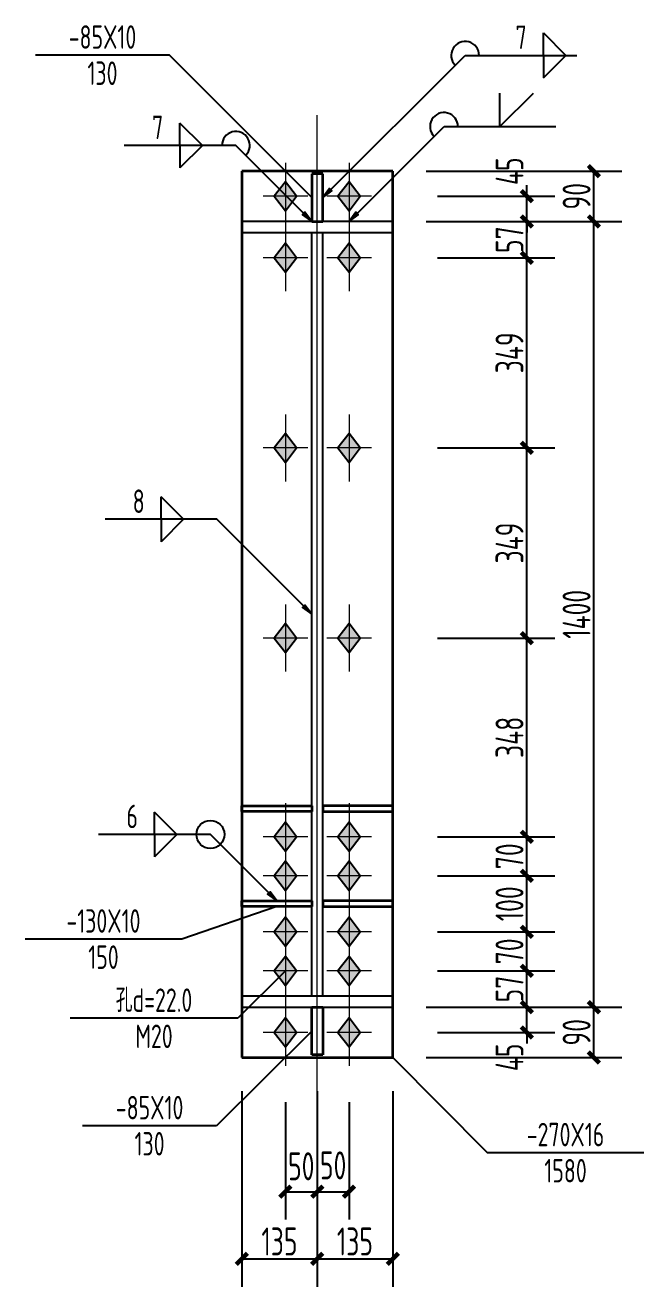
# Model space of a CAD drawing. Extents: x 69728788 to 150676229, y 15322671 to 43663798.
# Drawn here: x 75200186 to 75205720, y 19551606 to 19562885 of the extents above; entities that cross this region are included whole.
import ezdxf
from ezdxf.enums import TextEntityAlignment as Align

# ---------------------------------------------------------------- set-up
doc = ezdxf.new("R2010")
doc.units = 0
doc.header["$LTSCALE"] = 1000
doc.header["$MEASUREMENT"] = 0
doc.linetypes.add('线型6', pattern=[8.75, 5, -1.25, 1.25, -1.25])
doc.layers.get('0').update_dxf_attribs({"linetype": 'CONTINUOUS'})
doc.layers.get('DEFPOINTS').update_dxf_attribs({"linetype": 'CONTINUOUS'})
for name, color, linetype in [('10', 7, 'CONTINUOUS'), ('尺寸标注', 253, 'CONTINUOUS'), ('焊缝标注', 253, 'CONTINUOUS'), ('螺栓孔标注', 253, 'CONTINUOUS'), ('钢板标注', 253, 'CONTINUOUS')]:
    doc.layers.add(name, color=color, linetype=linetype)
doc.layers.add('20', color=2, linetype='CONTINUOUS', lineweight=35)
doc.styles.add('PkpmHz', font='Pkpmeng', dxfattribs={"width": 0.7, "bigfont": 'hztxt'})
doc.dimstyles.new('Pkpm_1.00', dxfattribs={"dimtxt": 250, "dimasz": 100, "dimexe": 250, "dimexo": 0.0625, "dimgap": 30, "dimtad": 1, "dimdec": 0, "dimrnd": 5, "dimzin": 0, "dimdsep": 46, "dimtxsty": 'PkpmHz', "dimblk1": 'ARCHTICK', "dimblk2": 'ARCHTICK', "dimsah": 1, "dimcen": 0.09, "dimadec": 0, "dimazin": 0, "dimtfac": 1, "dimtdec": 0, "dimtmove": 2, "dimatfit": 1, "dimfxl": 1, "dimtolj": 1, "dimtzin": 0, "dimarcsym": 0})

# ---------------------------------------------------------------- blocks, each defined once
blk = doc.blocks.new('_ArchTick')
at = {"color": 0, "linetype": 'ByBlock', "const_width": 0.4}
blk.add_lwpolyline([(-0.5, -0.5), (0.5, 0.5)], dxfattribs=at)
blk = doc.blocks.new('*D611')
at = {"layer": 'DEFPOINTS', "color": 0, "linetype": 'Continuous'}
for p in [(75203474, 19561356), (75204674, 19561356), (75203474, 19561131)]:
    blk.add_point(p, dxfattribs=at)
at = {"layer": '尺寸标注', "color": 0, "linetype": 'Continuous', "lineweight": -2}
for p, q in [((75204674, 19561356), (75204674, 19561456)), ((75203874, 19561356), (75204924, 19561356)), ((75204674, 19561131), (75204674, 19561356)), ((75203874, 19561131), (75204924, 19561131)), ((75204674, 19561131), (75204674, 19561031))]:
    blk.add_line(p, q, dxfattribs=at)
at = {"layer": '尺寸标注', "color": 0, "linetype": 'Continuous', "lineweight": -2, "xscale": 100, "yscale": 100, "zscale": 100}
for p, rotation in [((75204674, 19561356), 270), ((75204674, 19561131), 90)]:
    blk.add_blockref('_ArchTick', p, dxfattribs=dict(at, rotation=rotation))
at = {"layer": '尺寸标注', "color": 0, "linetype": 'Continuous', "insert": (75204519, 19561580), "char_height": 250, "attachment_point": 5, "rotation": 90, "style": 'PkpmHz'}
blk.add_mtext('\\A1;45', dxfattribs=at)
blk = doc.blocks.new('*D612')
at = {"layer": 'DEFPOINTS', "color": 0, "linetype": 'Continuous'}
for p in [(75203474, 19561131), (75204674, 19561131), (75203474, 19560806)]:
    blk.add_point(p, dxfattribs=at)
at = {"layer": '尺寸标注', "color": 0, "linetype": 'Continuous', "lineweight": -2}
for p, q in [((75203874, 19561131), (75204924, 19561131)), ((75204674, 19560806), (75204674, 19561131)), ((75203874, 19560806), (75204924, 19560806))]:
    blk.add_line(p, q, dxfattribs=at)
at = {"layer": '尺寸标注', "color": 0, "linetype": 'Continuous', "lineweight": -2, "xscale": 100, "yscale": 100, "zscale": 100}
for p, rotation in [((75204674, 19561131), 90), ((75204674, 19560806), 270)]:
    blk.add_blockref('_ArchTick', p, dxfattribs=dict(at, rotation=rotation))
at = {"layer": '尺寸标注', "color": 0, "linetype": 'Continuous', "insert": (75204519, 19560968), "char_height": 250, "attachment_point": 5, "rotation": 90, "style": 'PkpmHz'}
blk.add_mtext('\\A1;57', dxfattribs=at)
blk = doc.blocks.new('*D613')
at = {"layer": 'DEFPOINTS', "color": 0, "linetype": 'Continuous'}
for p in [(75203474, 19554105), (75204674, 19554105), (75203474, 19553880)]:
    blk.add_point(p, dxfattribs=at)
at = {"layer": '尺寸标注', "color": 0, "linetype": 'Continuous', "lineweight": -2}
for p, q in [((75204674, 19554105), (75204674, 19554205)), ((75203874, 19554105), (75204924, 19554105)), ((75204674, 19553880), (75204674, 19554105)), ((75203874, 19553880), (75204924, 19553880)), ((75204674, 19553880), (75204674, 19553780))]:
    blk.add_line(p, q, dxfattribs=at)
at = {"layer": '尺寸标注', "color": 0, "linetype": 'Continuous', "lineweight": -2, "xscale": 100, "yscale": 100, "zscale": 100}
for p, rotation in [((75204674, 19554105), 270), ((75204674, 19553880), 90)]:
    blk.add_blockref('_ArchTick', p, dxfattribs=dict(at, rotation=rotation))
at = {"layer": '尺寸标注', "color": 0, "linetype": 'Continuous', "insert": (75204519, 19553657), "char_height": 250, "attachment_point": 5, "rotation": 90, "style": 'PkpmHz'}
blk.add_mtext('\\A1;45', dxfattribs=at)
blk = doc.blocks.new('*D614')
at = {"layer": 'DEFPOINTS', "color": 0, "linetype": 'Continuous'}
for p in [(75203474, 19554430), (75204674, 19554430), (75203474, 19554105)]:
    blk.add_point(p, dxfattribs=at)
at = {"layer": '尺寸标注', "color": 0, "linetype": 'Continuous', "lineweight": -2}
for p, q in [((75203874, 19554430), (75204924, 19554430)), ((75204674, 19554105), (75204674, 19554430)), ((75203874, 19554105), (75204924, 19554105))]:
    blk.add_line(p, q, dxfattribs=at)
at = {"layer": '尺寸标注', "color": 0, "linetype": 'Continuous', "lineweight": -2, "xscale": 100, "yscale": 100, "zscale": 100}
for p, rotation in [((75204674, 19554430), 90), ((75204674, 19554105), 270)]:
    blk.add_blockref('_ArchTick', p, dxfattribs=dict(at, rotation=rotation))
at = {"layer": '尺寸标注', "color": 0, "linetype": 'Continuous', "insert": (75204519, 19554268), "char_height": 250, "attachment_point": 5, "rotation": 90, "style": 'PkpmHz'}
blk.add_mtext('\\A1;57', dxfattribs=at)
blk = doc.blocks.new('*D615')
at = {"layer": 'DEFPOINTS', "color": 0, "linetype": 'Continuous'}
for p in [(75203474, 19554780), (75204674, 19554780), (75203474, 19554430)]:
    blk.add_point(p, dxfattribs=at)
at = {"layer": '尺寸标注', "color": 0, "linetype": 'Continuous', "lineweight": -2}
for p, q in [((75203874, 19554780), (75204924, 19554780)), ((75204674, 19554430), (75204674, 19554780)), ((75203874, 19554430), (75204924, 19554430))]:
    blk.add_line(p, q, dxfattribs=at)
at = {"layer": '尺寸标注', "color": 0, "linetype": 'Continuous', "lineweight": -2, "xscale": 100, "yscale": 100, "zscale": 100}
for p, rotation in [((75204674, 19554780), 90), ((75204674, 19554430), 270)]:
    blk.add_blockref('_ArchTick', p, dxfattribs=dict(at, rotation=rotation))
at = {"layer": '尺寸标注', "color": 0, "linetype": 'Continuous', "insert": (75204519, 19554605), "char_height": 250, "attachment_point": 5, "rotation": 90, "style": 'PkpmHz'}
blk.add_mtext('\\A1;70', dxfattribs=at)
blk = doc.blocks.new('*D616')
at = {"layer": 'DEFPOINTS', "color": 0, "linetype": 'Continuous'}
for p in [(75203474, 19555280), (75204674, 19555280), (75203474, 19554780)]:
    blk.add_point(p, dxfattribs=at)
at = {"layer": '尺寸标注', "color": 0, "linetype": 'Continuous', "lineweight": -2}
for p, q in [((75203874, 19555280), (75204924, 19555280)), ((75204674, 19554780), (75204674, 19555280)), ((75203874, 19554780), (75204924, 19554780))]:
    blk.add_line(p, q, dxfattribs=at)
at = {"layer": '尺寸标注', "color": 0, "linetype": 'Continuous', "lineweight": -2, "xscale": 100, "yscale": 100, "zscale": 100}
for p, rotation in [((75204674, 19555280), 90), ((75204674, 19554780), 270)]:
    blk.add_blockref('_ArchTick', p, dxfattribs=dict(at, rotation=rotation))
at = {"layer": '尺寸标注', "color": 0, "linetype": 'Continuous', "insert": (75204519, 19555030), "char_height": 250, "attachment_point": 5, "rotation": 90, "style": 'PkpmHz'}
blk.add_mtext('\\A1;100', dxfattribs=at)
blk = doc.blocks.new('*D617')
at = {"layer": 'DEFPOINTS', "color": 0, "linetype": 'Continuous'}
for p in [(75203474, 19555630), (75204674, 19555630), (75203474, 19555280)]:
    blk.add_point(p, dxfattribs=at)
at = {"layer": '尺寸标注', "color": 0, "linetype": 'Continuous', "lineweight": -2}
for p, q in [((75203874, 19555630), (75204924, 19555630)), ((75204674, 19555280), (75204674, 19555630)), ((75203874, 19555280), (75204924, 19555280))]:
    blk.add_line(p, q, dxfattribs=at)
at = {"layer": '尺寸标注', "color": 0, "linetype": 'Continuous', "lineweight": -2, "xscale": 100, "yscale": 100, "zscale": 100}
for p, rotation in [((75204674, 19555630), 90), ((75204674, 19555280), 270)]:
    blk.add_blockref('_ArchTick', p, dxfattribs=dict(at, rotation=rotation))
at = {"layer": '尺寸标注', "color": 0, "linetype": 'Continuous', "insert": (75204519, 19555455), "char_height": 250, "attachment_point": 5, "rotation": 90, "style": 'PkpmHz'}
blk.add_mtext('\\A1;70', dxfattribs=at)
blk = doc.blocks.new('*D618')
at = {"layer": 'DEFPOINTS', "color": 0, "linetype": 'Continuous'}
for p in [(75203474, 19560806), (75204674, 19560806), (75203474, 19559106)]:
    blk.add_point(p, dxfattribs=at)
at = {"layer": '尺寸标注', "color": 0, "linetype": 'Continuous', "lineweight": -2}
for p, q in [((75203874, 19560806), (75204924, 19560806)), ((75204674, 19559106), (75204674, 19560806)), ((75203874, 19559106), (75204924, 19559106))]:
    blk.add_line(p, q, dxfattribs=at)
at = {"layer": '尺寸标注', "color": 0, "linetype": 'Continuous', "lineweight": -2, "xscale": 100, "yscale": 100, "zscale": 100}
for p, rotation in [((75204674, 19560806), 90), ((75204674, 19559106), 270)]:
    blk.add_blockref('_ArchTick', p, dxfattribs=dict(at, rotation=rotation))
at = {"layer": '尺寸标注', "color": 0, "linetype": 'Continuous', "insert": (75204519, 19559956), "char_height": 250, "attachment_point": 5, "rotation": 90, "style": 'PkpmHz'}
blk.add_mtext('\\A1;349', dxfattribs=at)
blk = doc.blocks.new('*D619')
at = {"layer": 'DEFPOINTS', "color": 0, "linetype": 'Continuous'}
for p in [(75203474, 19559106), (75204674, 19559106), (75203474, 19557406)]:
    blk.add_point(p, dxfattribs=at)
at = {"layer": '尺寸标注', "color": 0, "linetype": 'Continuous', "lineweight": -2}
for p, q in [((75203874, 19559106), (75204924, 19559106)), ((75204674, 19557406), (75204674, 19559106)), ((75203874, 19557406), (75204924, 19557406))]:
    blk.add_line(p, q, dxfattribs=at)
at = {"layer": '尺寸标注', "color": 0, "linetype": 'Continuous', "lineweight": -2, "xscale": 100, "yscale": 100, "zscale": 100}
for p, rotation in [((75204674, 19559106), 90), ((75204674, 19557406), 270)]:
    blk.add_blockref('_ArchTick', p, dxfattribs=dict(at, rotation=rotation))
at = {"layer": '尺寸标注', "color": 0, "linetype": 'Continuous', "insert": (75204519, 19558256), "char_height": 250, "attachment_point": 5, "rotation": 90, "style": 'PkpmHz'}
blk.add_mtext('\\A1;349', dxfattribs=at)
blk = doc.blocks.new('*D620')
at = {"layer": 'DEFPOINTS', "color": 0, "linetype": 'Continuous'}
for p in [(75203474, 19557406), (75204674, 19557406), (75203474, 19555630)]:
    blk.add_point(p, dxfattribs=at)
at = {"layer": '尺寸标注', "color": 0, "linetype": 'Continuous', "lineweight": -2}
for p, q in [((75203874, 19557406), (75204924, 19557406)), ((75204674, 19555630), (75204674, 19557406)), ((75203874, 19555630), (75204924, 19555630))]:
    blk.add_line(p, q, dxfattribs=at)
at = {"layer": '尺寸标注', "color": 0, "linetype": 'Continuous', "lineweight": -2, "xscale": 100, "yscale": 100, "zscale": 100}
for p, rotation in [((75204674, 19557406), 90), ((75204674, 19555630), 270)]:
    blk.add_blockref('_ArchTick', p, dxfattribs=dict(at, rotation=rotation))
at = {"layer": '尺寸标注', "color": 0, "linetype": 'Continuous', "insert": (75204519, 19556518), "char_height": 250, "attachment_point": 5, "rotation": 90, "style": 'PkpmHz'}
blk.add_mtext('\\A1;348', dxfattribs=at)
blk = doc.blocks.new('*D621')
at = {"layer": 'DEFPOINTS', "color": 0, "linetype": 'Continuous'}
for p in [(75202514, 19553656), (75202799, 19553656), (75202799, 19552456)]:
    blk.add_point(p, dxfattribs=at)
at = {"layer": '尺寸标注', "color": 0, "linetype": 'Continuous', "lineweight": -2}
for p, q in [((75202514, 19553256), (75202514, 19552206)), ((75202799, 19553256), (75202799, 19552206)), ((75202514, 19552456), (75202799, 19552456))]:
    blk.add_line(p, q, dxfattribs=at)
at = {"layer": '尺寸标注', "color": 0, "linetype": 'Continuous', "lineweight": -2, "xscale": 100, "yscale": 100, "zscale": 100, "rotation": 180}
blk.add_blockref('_ArchTick', (75202514, 19552456), dxfattribs=at)
at = {"layer": '尺寸标注', "color": 0, "linetype": 'Continuous', "lineweight": -2, "xscale": 100, "yscale": 100, "zscale": 100}
blk.add_blockref('_ArchTick', (75202799, 19552456), dxfattribs=at)
at = {"layer": '尺寸标注', "color": 0, "linetype": 'Continuous', "insert": (75202656, 19552683), "char_height": 250, "attachment_point": 5, "style": 'PkpmHz'}
blk.add_mtext('\\A1;50', dxfattribs=at)
blk = doc.blocks.new('*D622')
at = {"layer": 'DEFPOINTS', "color": 0, "linetype": 'Continuous'}
for p in [(75202799, 19553656), (75203084, 19553656), (75203084, 19552456)]:
    blk.add_point(p, dxfattribs=at)
at = {"layer": '尺寸标注', "color": 0, "linetype": 'Continuous', "lineweight": -2}
for p, q in [((75202799, 19553256), (75202799, 19552206)), ((75203084, 19553256), (75203084, 19552206)), ((75202799, 19552456), (75203084, 19552456))]:
    blk.add_line(p, q, dxfattribs=at)
at = {"layer": '尺寸标注', "color": 0, "linetype": 'Continuous', "lineweight": -2, "xscale": 100, "yscale": 100, "zscale": 100, "rotation": 180}
blk.add_blockref('_ArchTick', (75202799, 19552456), dxfattribs=at)
at = {"layer": '尺寸标注', "color": 0, "linetype": 'Continuous', "lineweight": -2, "xscale": 100, "yscale": 100, "zscale": 100}
blk.add_blockref('_ArchTick', (75203084, 19552456), dxfattribs=at)
at = {"layer": '尺寸标注', "color": 0, "linetype": 'Continuous', "insert": (75202941, 19552691), "char_height": 250, "attachment_point": 5, "style": 'PkpmHz'}
blk.add_mtext('\\A1;50', dxfattribs=at)
blk = doc.blocks.new('*D623')
at = {"layer": 'DEFPOINTS', "color": 0, "linetype": 'Continuous'}
for p in [(75202124, 19553656), (75202799, 19553656), (75202799, 19551856)]:
    blk.add_point(p, dxfattribs=at)
at = {"layer": '尺寸标注', "color": 0, "linetype": 'Continuous', "lineweight": -2}
for p, q in [((75202124, 19553356), (75202124, 19551606)), ((75202799, 19553356), (75202799, 19551606)), ((75202124, 19551856), (75202799, 19551856))]:
    blk.add_line(p, q, dxfattribs=at)
at = {"layer": '尺寸标注', "color": 0, "linetype": 'Continuous', "lineweight": -2, "xscale": 100, "yscale": 100, "zscale": 100, "rotation": 180}
blk.add_blockref('_ArchTick', (75202124, 19551856), dxfattribs=at)
at = {"layer": '尺寸标注', "color": 0, "linetype": 'Continuous', "lineweight": -2, "xscale": 100, "yscale": 100, "zscale": 100}
blk.add_blockref('_ArchTick', (75202799, 19551856), dxfattribs=at)
at = {"layer": '尺寸标注', "color": 0, "linetype": 'Continuous', "insert": (75202461, 19552011), "char_height": 250, "attachment_point": 5, "style": 'PkpmHz'}
blk.add_mtext('\\A1;135', dxfattribs=at)
blk = doc.blocks.new('*D624')
at = {"layer": 'DEFPOINTS', "color": 0, "linetype": 'Continuous'}
for p in [(75202799, 19553656), (75203474, 19553656), (75203474, 19551856)]:
    blk.add_point(p, dxfattribs=at)
at = {"layer": '尺寸标注', "color": 0, "linetype": 'Continuous', "lineweight": -2}
for p, q in [((75202799, 19553356), (75202799, 19551606)), ((75203474, 19553356), (75203474, 19551606)), ((75202799, 19551856), (75203474, 19551856))]:
    blk.add_line(p, q, dxfattribs=at)
at = {"layer": '尺寸标注', "color": 0, "linetype": 'Continuous', "lineweight": -2, "xscale": 100, "yscale": 100, "zscale": 100, "rotation": 180}
blk.add_blockref('_ArchTick', (75202799, 19551856), dxfattribs=at)
at = {"layer": '尺寸标注', "color": 0, "linetype": 'Continuous', "lineweight": -2, "xscale": 100, "yscale": 100, "zscale": 100}
blk.add_blockref('_ArchTick', (75203474, 19551856), dxfattribs=at)
at = {"layer": '尺寸标注', "color": 0, "linetype": 'Continuous', "insert": (75203136, 19552011), "char_height": 250, "attachment_point": 5, "style": 'PkpmHz'}
blk.add_mtext('\\A1;135', dxfattribs=at)
blk = doc.blocks.new('*D625')
at = {"layer": 'DEFPOINTS', "color": 0, "linetype": 'Continuous'}
for p in [(75203474, 19554105), (75205274, 19554105), (75203474, 19553656)]:
    blk.add_point(p, dxfattribs=at)
at = {"layer": '尺寸标注', "color": 0, "linetype": 'Continuous', "lineweight": -2}
for p, q in [((75203774, 19554105), (75205524, 19554105)), ((75205274, 19553656), (75205274, 19554105)), ((75203774, 19553656), (75205524, 19553656))]:
    blk.add_line(p, q, dxfattribs=at)
at = {"layer": '尺寸标注', "color": 0, "linetype": 'Continuous', "lineweight": -2, "xscale": 100, "yscale": 100, "zscale": 100}
for p, rotation in [((75205274, 19554105), 90), ((75205274, 19553656), 270)]:
    blk.add_blockref('_ArchTick', p, dxfattribs=dict(at, rotation=rotation))
at = {"layer": '尺寸标注', "color": 0, "linetype": 'Continuous', "insert": (75205119, 19553881), "char_height": 250, "attachment_point": 5, "rotation": 90, "style": 'PkpmHz'}
blk.add_mtext('\\A1;90', dxfattribs=at)
blk = doc.blocks.new('*D626')
at = {"layer": 'DEFPOINTS', "color": 0, "linetype": 'Continuous'}
for p in [(75203474, 19561131), (75205274, 19561131), (75203474, 19554105)]:
    blk.add_point(p, dxfattribs=at)
at = {"layer": '尺寸标注', "color": 0, "linetype": 'Continuous', "lineweight": -2}
for p, q in [((75203774, 19561131), (75205524, 19561131)), ((75205274, 19554105), (75205274, 19561131)), ((75203774, 19554105), (75205524, 19554105))]:
    blk.add_line(p, q, dxfattribs=at)
at = {"layer": '尺寸标注', "color": 0, "linetype": 'Continuous', "lineweight": -2, "xscale": 100, "yscale": 100, "zscale": 100}
for p, rotation in [((75205274, 19561131), 90), ((75205274, 19554105), 270)]:
    blk.add_blockref('_ArchTick', p, dxfattribs=dict(at, rotation=rotation))
at = {"layer": '尺寸标注', "color": 0, "linetype": 'Continuous', "insert": (75205119, 19557618), "char_height": 250, "attachment_point": 5, "rotation": 90, "style": 'PkpmHz'}
blk.add_mtext('\\A1;1400', dxfattribs=at)
blk = doc.blocks.new('*D627')
at = {"layer": 'DEFPOINTS', "color": 0, "linetype": 'Continuous'}
for p in [(75203474, 19561581), (75205274, 19561581), (75203474, 19561131)]:
    blk.add_point(p, dxfattribs=at)
at = {"layer": '尺寸标注', "color": 0, "linetype": 'Continuous', "lineweight": -2}
for p, q in [((75203774, 19561581), (75205524, 19561581)), ((75205274, 19561131), (75205274, 19561581)), ((75203774, 19561131), (75205524, 19561131))]:
    blk.add_line(p, q, dxfattribs=at)
at = {"layer": '尺寸标注', "color": 0, "linetype": 'Continuous', "lineweight": -2, "xscale": 100, "yscale": 100, "zscale": 100}
for p, rotation in [((75205274, 19561581), 90), ((75205274, 19561131), 270)]:
    blk.add_blockref('_ArchTick', p, dxfattribs=dict(at, rotation=rotation))
at = {"layer": '尺寸标注', "color": 0, "linetype": 'Continuous', "insert": (75205119, 19561356), "char_height": 250, "attachment_point": 5, "rotation": 90, "style": 'PkpmHz'}
blk.add_mtext('\\A1;90', dxfattribs=at)

msp = doc.modelspace()

# ---------------------------------------------------------------- hatches: boundary and pattern name
at = {"layer": '10'}
for points in [[(75202514, 19561486), (75202414, 19561356), (75202514, 19561226), (75202614, 19561356)], [(75203084, 19561486), (75202984, 19561356), (75203084, 19561226), (75203184, 19561356)], [(75202514, 19560936), (75202414, 19560806), (75202514, 19560676), (75202614, 19560806)], [(75203084, 19560936), (75202984, 19560806), (75203084, 19560676), (75203184, 19560806)], [(75202514, 19559236), (75202414, 19559106), (75202514, 19558976), (75202614, 19559106)], [(75203084, 19559236), (75202984, 19559106), (75203084, 19558976), (75203184, 19559106)], [(75202514, 19557536), (75202414, 19557406), (75202514, 19557276), (75202614, 19557406)], [(75203084, 19557536), (75202984, 19557406), (75203084, 19557276), (75203184, 19557406)], [(75202514, 19555760.2), (75202414, 19555630.2), (75202514, 19555500.2), (75202614, 19555630.2)], [(75203084, 19555760.2), (75202984, 19555630.2), (75203084, 19555500.2), (75203184, 19555630.2)], [(75202514, 19555410.2), (75202414, 19555280.2), (75202514, 19555150.2), (75202614, 19555280.2)], [(75203084, 19555410.2), (75202984, 19555280.2), (75203084, 19555150.2), (75203184, 19555280.2)], [(75202514, 19554910.2), (75202414, 19554780.2), (75202514, 19554650.2), (75202614, 19554780.2)], [(75203084, 19554910.2), (75202984, 19554780.2), (75203084, 19554650.2), (75203184, 19554780.2)], [(75202514, 19554560.2), (75202414, 19554430.2), (75202514, 19554300.2), (75202614, 19554430.2)], [(75203084, 19554560.2), (75202984, 19554430.2), (75203084, 19554300.2), (75203184, 19554430.2)], [(75202514, 19554010.2), (75202414, 19553880.2), (75202514, 19553750.2), (75202614, 19553880.2)], [(75203084, 19554010.2), (75202984, 19553880.2), (75203084, 19553750.2), (75203184, 19553880.2)]]:
    msp.add_hatch(color=1, dxfattribs=at).paths.add_polyline_path(points)
at = {"layer": '焊缝标注'}
for points in [[(75202849, 19561343.5), (75202930.3, 19561403.5), (75202909.1, 19561424.8)], [(75202749, 19561131), (75202689, 19561212.3), (75202667.7, 19561191.2)], [(75203084, 19561131), (75203165.3, 19561191), (75203144.1, 19561212.3)], [(75202749, 19557618.1), (75202689, 19557699.5), (75202667.7, 19557678.3)], [(75202436.5, 19555055.2), (75202376.5, 19555136.6), (75202355.2, 19555115.4)]]:
    msp.add_hatch(color=256, dxfattribs=at).paths.add_polyline_path(points)

# ---------------------------------------------------------------- linework, layer by layer
at = {"layer": '10', "linetype": '线型6', "lineweight": 18, "ltscale": 100}
msp.add_line((75202799, 19553156), (75202799, 19562081), dxfattribs=at)
at = {"layer": '10', "color": 9, "lineweight": 18, "ltscale": 100}
for p, q in [((75202514, 19561656), (75202514, 19561056)), ((75203084, 19561656), (75203084, 19561056)), ((75202714, 19561356), (75202314, 19561356)), ((75203284, 19561356), (75202884, 19561356)), ((75202514, 19561106), (75202514, 19560506)), ((75203084, 19561106), (75203084, 19560506)), ((75202714, 19560806), (75202314, 19560806)), ((75203284, 19560806), (75202884, 19560806)), ((75202514, 19559406), (75202514, 19558806)), ((75203084, 19559406), (75203084, 19558806)), ((75202714, 19559106), (75202314, 19559106)), ((75203284, 19559106), (75202884, 19559106)), ((75202514, 19557706), (75202514, 19557106)), ((75203084, 19557706), (75203084, 19557106)), ((75202714, 19557406), (75202314, 19557406)), ((75203284, 19557406), (75202884, 19557406)), ((75202514, 19555930.2), (75202514, 19555330.2)), ((75203084, 19555930.2), (75203084, 19555330.2)), ((75202714, 19555630.2), (75202314, 19555630.2)), ((75203284, 19555630.2), (75202884, 19555630.2)), ((75202514, 19555580.2), (75202514, 19554980.2)), ((75203084, 19555580.2), (75203084, 19554980.2)), ((75202714, 19555280.2), (75202314, 19555280.2)), ((75203284, 19555280.2), (75202884, 19555280.2)), ((75202514, 19555080.2), (75202514, 19554480.2)), ((75203084, 19555080.2), (75203084, 19554480.2)), ((75202714, 19554780.2), (75202314, 19554780.2)), ((75202514, 19554730.2), (75202514, 19554130.2)), ((75203284, 19554780.2), (75202884, 19554780.2)), ((75203084, 19554730.2), (75203084, 19554130.2)), ((75202714, 19554430.2), (75202314, 19554430.2)), ((75203284, 19554430.2), (75202884, 19554430.2)), ((75202514, 19554180.2), (75202514, 19553580.2)), ((75203084, 19554180.2), (75203084, 19553580.2)), ((75202714, 19553880.2), (75202314, 19553880.2)), ((75203284, 19553880.2), (75202884, 19553880.2))]:
    msp.add_line(p, q, dxfattribs=at)
at = {"layer": '10', "color": 3, "ltscale": 100}
for p, q in [((75203474, 19561131), (75202124, 19561131)), ((75202124, 19561131), (75202124, 19561031)), ((75203474, 19561031), (75203474, 19561131)), ((75202124, 19561031), (75203474, 19561031)), ((75202749, 19554205.2), (75202749, 19561031)), ((75202849, 19554205.2), (75202849, 19561031)), ((75203474, 19554205.2), (75202124, 19554205.2)), ((75202124, 19554205.2), (75202124, 19554105.2)), ((75203474, 19554105.2), (75203474, 19554205.2)), ((75202124, 19554105.2), (75203474, 19554105.2))]:
    msp.add_line(p, q, dxfattribs=at)
at = {"layer": '10', "color": 1, "linetype": 'Continuous'}
for points in [[(75202514, 19561486), (75202414, 19561356), (75202514, 19561226), (75202614, 19561356)], [(75203084, 19561486), (75202984, 19561356), (75203084, 19561226), (75203184, 19561356)], [(75202514, 19560936), (75202414, 19560806), (75202514, 19560676), (75202614, 19560806)], [(75203084, 19560936), (75202984, 19560806), (75203084, 19560676), (75203184, 19560806)], [(75202514, 19559236), (75202414, 19559106), (75202514, 19558976), (75202614, 19559106)], [(75203084, 19559236), (75202984, 19559106), (75203084, 19558976), (75203184, 19559106)], [(75202514, 19557536), (75202414, 19557406), (75202514, 19557276), (75202614, 19557406)], [(75203084, 19557536), (75202984, 19557406), (75203084, 19557276), (75203184, 19557406)], [(75202514, 19555760.2), (75202414, 19555630.2), (75202514, 19555500.2), (75202614, 19555630.2)], [(75203084, 19555760.2), (75202984, 19555630.2), (75203084, 19555500.2), (75203184, 19555630.2)], [(75202514, 19555410.2), (75202414, 19555280.2), (75202514, 19555150.2), (75202614, 19555280.2)], [(75203084, 19555410.2), (75202984, 19555280.2), (75203084, 19555150.2), (75203184, 19555280.2)], [(75202514, 19554910.2), (75202414, 19554780.2), (75202514, 19554650.2), (75202614, 19554780.2)], [(75203084, 19554910.2), (75202984, 19554780.2), (75203084, 19554650.2), (75203184, 19554780.2)], [(75202514, 19554560.2), (75202414, 19554430.2), (75202514, 19554300.2), (75202614, 19554430.2)], [(75203084, 19554560.2), (75202984, 19554430.2), (75203084, 19554300.2), (75203184, 19554430.2)], [(75202514, 19554010.2), (75202414, 19553880.2), (75202514, 19553750.2), (75202614, 19553880.2)], [(75203084, 19554010.2), (75202984, 19553880.2), (75203084, 19553750.2), (75203184, 19553880.2)]]:
    msp.add_lwpolyline(points, close=True, dxfattribs=at)
at = {"layer": '20', "ltscale": 100}
for p, q in [((75203474, 19561581), (75202124, 19561581)), ((75202124, 19561581), (75202124, 19553656)), ((75202849, 19561556), (75202749, 19561556)), ((75202749, 19561556), (75202749, 19561131)), ((75202849, 19561131), (75202849, 19561556)), ((75203474, 19553656), (75203474, 19561581)), ((75202749, 19561131), (75202849, 19561131)), ((75202124, 19555855.2), (75202124, 19555905.2)), ((75202124, 19555905.2), (75202749, 19555905.2)), ((75202749, 19555855.2), (75202124, 19555855.2)), ((75202749, 19555905.2), (75202749, 19555855.2)), ((75203474, 19555905.2), (75202849, 19555905.2)), ((75202849, 19555905.2), (75202849, 19555855.2)), ((75202849, 19555855.2), (75203474, 19555855.2)), ((75203474, 19555855.2), (75203474, 19555905.2)), ((75202124, 19555005.2), (75202124, 19555055.2)), ((75202124, 19555055.2), (75202749, 19555055.2)), ((75202749, 19555005.2), (75202124, 19555005.2)), ((75202749, 19555055.2), (75202749, 19555005.2)), ((75203474, 19555055.2), (75202849, 19555055.2)), ((75202849, 19555055.2), (75202849, 19555005.2)), ((75202849, 19555005.2), (75203474, 19555005.2)), ((75203474, 19555005.2), (75203474, 19555055.2)), ((75202749, 19554105.2), (75202849, 19554105.2)), ((75202749, 19553680.2), (75202749, 19554105.2)), ((75202849, 19554105.2), (75202849, 19553680.2)), ((75202124, 19553656), (75203474, 19553656)), ((75202849, 19553680.2), (75202749, 19553680.2))]:
    msp.add_line(p, q, dxfattribs=at)
at = {"layer": '焊缝标注', "ltscale": 100}
for p, q in [((75204822.3, 19562815.7), (75205022.3, 19562615.7)), ((75204822.3, 19562615.7), (75204822.3, 19562815.7)), ((75202849, 19561343.5), (75204122.3, 19562615.7)), ((75204122.3, 19562615.7), (75205122.3, 19562615.7)), ((75204822.3, 19562415.7), (75205022.3, 19562615.7)), ((75204822.3, 19562615.7), (75204822.3, 19562415.7)), ((75204432.9, 19561979.1), (75204432.9, 19562279.1)), ((75204432.9, 19561979.1), (75204732.9, 19562279.1)), ((75201771, 19561810.6), (75201571, 19562010.6)), ((75201571, 19561810.6), (75201571, 19562010.6)), ((75203084, 19561131), (75203932.9, 19561979.1)), ((75203932.9, 19561979.1), (75204932.9, 19561979.1)), ((75202071, 19561810.6), (75201071, 19561810.6)), ((75201771, 19561810.6), (75201571, 19561610.6)), ((75201571, 19561810.6), (75201571, 19561610.6)), ((75202749, 19561131), (75202071, 19561810.6)), ((75201601.5, 19558467.6), (75201401.5, 19558667.6)), ((75201401.5, 19558467.6), (75201401.5, 19558667.6)), ((75201901.5, 19558467.6), (75200901.5, 19558467.6)), ((75201601.5, 19558467.6), (75201401.5, 19558267.6)), ((75201401.5, 19558467.6), (75201401.5, 19558267.6)), ((75202749, 19557618.1), (75201901.5, 19558467.6)), ((75201543.2, 19555649.9), (75201343.2, 19555849.9)), ((75201343.2, 19555649.9), (75201343.2, 19555849.9)), ((75201843.2, 19555649.9), (75200843.2, 19555649.9)), ((75201543.2, 19555649.9), (75201343.2, 19555449.9)), ((75201343.2, 19555649.9), (75201343.2, 19555449.9)), ((75202436.5, 19555055.2), (75201843.2, 19555649.9))]:
    msp.add_line(p, q, dxfattribs=at)
at = {"layer": '焊缝标注', "linetype": 'Continuous'}
for points in [[(75202849, 19561343.5), (75202930.3, 19561403.5), (75202909.1, 19561424.8)], [(75202749, 19561131), (75202689, 19561212.3), (75202667.7, 19561191.2)], [(75203084, 19561131), (75203165.3, 19561191), (75203144.1, 19561212.3)], [(75202749, 19557618.1), (75202689, 19557699.5), (75202667.7, 19557678.3)], [(75202436.5, 19555055.2), (75202376.5, 19555136.6), (75202355.2, 19555115.4)]]:
    msp.add_lwpolyline(points, close=True, dxfattribs=at)
at = {"layer": '焊缝标注', "ltscale": 100}
msp.add_circle((75201843.2, 19555649.9), 125, dxfattribs=at)
for centre, start, end in [((75204122.3, 19562615.7), 0, 224.97719), ((75203932.9, 19561979.1), 0, 224.97719), ((75202071, 19561810.6), 314.93155, 180)]:
    msp.add_arc(centre, 125, start, end, dxfattribs=at)
at = {"layer": '螺栓孔标注', "ltscale": 100}
for p, q in [((75202514, 19554430.2), (75202088.9, 19554006.8)), ((75202088.9, 19554006.8), (75200588.9, 19554006.8))]:
    msp.add_line(p, q, dxfattribs=at)
at = {"layer": '螺栓孔标注', "ltscale": 100, "const_width": 10}
msp.add_lwpolyline([(75202519, 19554430.2, 1), (75202509, 19554430.2, 1)], format="xyb", close=True, dxfattribs=at)
at = {"layer": '钢板标注', "ltscale": 100}
for p, q in [((75201477.7, 19562617.8), (75200277.7, 19562617.8)), ((75202749, 19561343.5), (75201477.7, 19562617.8)), ((75202436.5, 19555005.2), (75201586.3, 19554714.7)), ((75201586.3, 19554714.7), (75200186.3, 19554714.7)), ((75202749, 19553892.7), (75201898.8, 19553045.8)), ((75203474, 19553656), (75204320.2, 19552805.1)), ((75201898.8, 19553045.8), (75200698.8, 19553045.8)), ((75204320.2, 19552805.1), (75205720.1, 19552805.1))]:
    msp.add_line(p, q, dxfattribs=at)
at = {"layer": '钢板标注', "ltscale": 100, "const_width": 10}
for points in [[(75202754, 19561343.5, 1), (75202744, 19561343.5, 1)], [(75202441.5, 19555005.2, 1), (75202431.5, 19555005.2, 1)], [(75202754, 19553892.7, 1), (75202744, 19553892.7, 1)], [(75203479, 19553656, 1), (75203469, 19553656, 1)]]:
    msp.add_lwpolyline(points, format="xyb", close=True, dxfattribs=at)

# ---------------------------------------------------------------- texts
at = {"layer": '焊缝标注', "style": 'PkpmHz', "width": 0.71}
for s, p in [('7', (75204622.3, 19562672.4)), ('7', (75201371, 19561867.2)), ('8', (75201201.5, 19558524.2)), ('6', (75201143.2, 19555706.5))]:
    msp.add_text(s, height=210, dxfattribs=at).set_placement(p, align=Align.CENTER)
at = {"layer": '螺栓孔标注', "style": 'PkpmHz', "width": 0.71}
msp.add_text('孔d=22.0', height=210, dxfattribs=at).set_placement((75201338.9, 19554063.4), align=Align.CENTER)
msp.add_text('M20', height=210, dxfattribs=at).set_placement((75201338.9, 19553950.1), align=Align.TOP_CENTER)
at = {"layer": '钢板标注', "style": 'PkpmHz', "width": 0.71}
for s, p in [('-85X10', (75200877.7, 19562674.4)), ('-130X10', (75200886.3, 19554771.3)), ('-85X10', (75201298.8, 19553102.5)), ('-270X16', (75205020.1, 19552861.7))]:
    msp.add_text(s, height=210, dxfattribs=at).set_placement(p, align=Align.CENTER)
for s, p in [('130', (75200877.7, 19562561.2)), ('150', (75200886.3, 19554658)), ('130', (75201298.8, 19552989.2)), ('1580', (75205020.1, 19552748.5))]:
    msp.add_text(s, height=210, dxfattribs=at).set_placement(p, align=Align.TOP_CENTER)

# ---------------------------------------------------------------- dimensions: what is measured, and where the dimension line sits
at = {"layer": '尺寸标注', "linetype": 'Continuous'}
for base, p1, p2, picture, middle in [((75204674, 19561356), (75203474, 19561131), (75203474, 19561356), '*D611', (75204518.7, 19561579.6)), ((75204674, 19554105.2), (75203474, 19553880.2), (75203474, 19554105.2), '*D613', (75204518.7, 19553656.6))]:
    dim = msp.add_linear_dim(base=base, p1=p1, p2=p2, angle=90, text='45', dimstyle='Pkpm_1.00', override={"dimexo": 400, "dimtih": 0, "dimtoh": 0}, dxfattribs=at)
    dim.commit()
    dim.dimension.update_dxf_attribs({"geometry": picture, "text_midpoint": middle, "dimtype": 160})
for base, p1, p2, text, override, picture, middle in [((75205274, 19561581), (75203474, 19561131), (75203474, 19561581), '90', {"dimexo": 300, "dimtih": 0, "dimtoh": 0}, '*D627', (75205119, 19561356)), ((75204674, 19561131), (75203474, 19560806), (75203474, 19561131), '57', {"dimexo": 400, "dimtih": 0, "dimtoh": 0}, '*D612', (75204519, 19560968.5)), ((75205274, 19561131), (75203474, 19554105.2), (75203474, 19561131), '1400', {"dimexo": 300, "dimtih": 0, "dimtoh": 0}, '*D626', (75205119, 19557618.1)), ((75204674, 19560806), (75203474, 19559106), (75203474, 19560806), '349', {"dimexo": 400, "dimtih": 0, "dimtoh": 0}, '*D618', (75204519, 19559956)), ((75204674, 19559106), (75203474, 19557406), (75203474, 19559106), '349', {"dimexo": 400, "dimtih": 0, "dimtoh": 0}, '*D619', (75204519, 19558256)), ((75204674, 19557406), (75203474, 19555630.2), (75203474, 19557406), '348', {"dimexo": 400, "dimtih": 0, "dimtoh": 0}, '*D620', (75204519, 19556518.1)), ((75204674, 19555630.2), (75203474, 19555280.2), (75203474, 19555630.2), '70', {"dimexo": 400, "dimtih": 0, "dimtoh": 0}, '*D617', (75204519, 19555455.2)), ((75204674, 19555280.2), (75203474, 19554780.2), (75203474, 19555280.2), '100', {"dimexo": 400, "dimtih": 0, "dimtoh": 0}, '*D616', (75204519, 19555030.2)), ((75204674, 19554780.2), (75203474, 19554430.2), (75203474, 19554780.2), '70', {"dimexo": 400, "dimtih": 0, "dimtoh": 0}, '*D615', (75204519, 19554605.2)), ((75204674, 19554430.2), (75203474, 19554105.2), (75203474, 19554430.2), '57', {"dimexo": 400, "dimtih": 0, "dimtoh": 0}, '*D614', (75204519, 19554267.7)), ((75205274, 19554105.2), (75203474, 19553656), (75203474, 19554105.2), '90', {"dimexo": 300, "dimtih": 0, "dimtoh": 0}, '*D625', (75205119, 19553880.6))]:
    dim = msp.add_linear_dim(base=base, p1=p1, p2=p2, angle=90, text=text, dimstyle='Pkpm_1.00', override=override, dxfattribs=at)
    dim.commit()
    dim.dimension.update_dxf_attribs({"geometry": picture, "text_midpoint": middle})
for base, p1, p2, picture, middle in [((75202799, 19551856), (75202124, 19553656), (75202799, 19553656), '*D623', (75202461.5, 19552011)), ((75203474, 19551856), (75202799, 19553656), (75203474, 19553656), '*D624', (75203136.5, 19552011))]:
    dim = msp.add_linear_dim(base=base, p1=p1, p2=p2, text='135', dimstyle='Pkpm_1.00', override={"dimexo": 300, "dimtih": 0, "dimtoh": 0}, dxfattribs=at)
    dim.commit()
    dim.dimension.update_dxf_attribs({"geometry": picture, "text_midpoint": middle})
for base, p1, p2, picture, middle in [((75202799, 19552456), (75202514, 19553656), (75202799, 19553656), '*D621', (75202656.5, 19552683.1)), ((75203084, 19552456), (75202799, 19553656), (75203084, 19553656), '*D622', (75202941.5, 19552691))]:
    dim = msp.add_linear_dim(base=base, p1=p1, p2=p2, text='50', dimstyle='Pkpm_1.00', override={"dimexo": 400, "dimtih": 0, "dimtoh": 0}, dxfattribs=at)
    dim.commit()
    dim.dimension.update_dxf_attribs({"geometry": picture, "text_midpoint": middle, "dimtype": 160})

doc.saveas('drawing.dxf')
